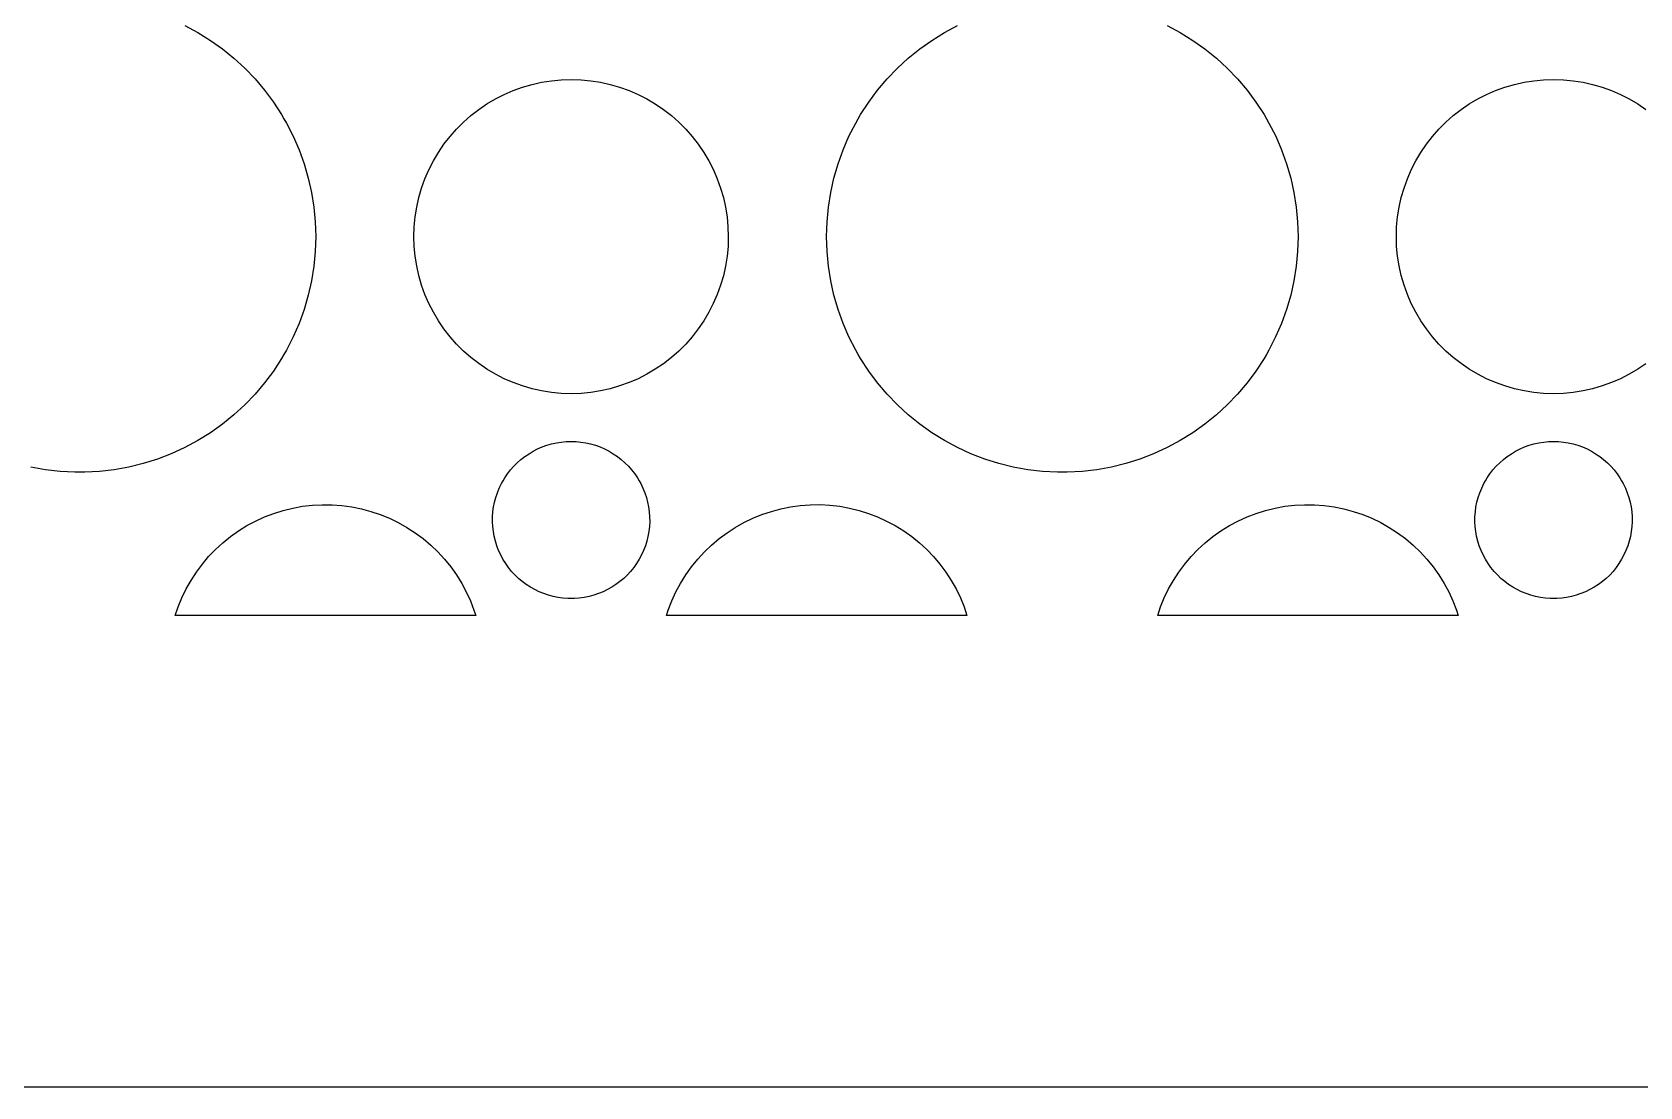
# Model space of a CAD drawing. Header units: metres. Extents: x -75 to 75, y 0 to 231.
# Drawn here: x -51.22 to -10.3, y 0 to 26.86 of the extents above; entities that cross this region are included whole.
import ezdxf

# ---------------------------------------------------------------- set-up
doc = ezdxf.new("R2010")
doc.units = ezdxf.units.M

msp = doc.modelspace()

# ---------------------------------------------------------------- linework, layer by layer
for p, q in [((-47.3316, 27.0237), (-47.0009, 26.8463)), ((-27.9991, 26.8463), (-27.6684, 27.0237)), ((-22.3316, 27.0237), (-22.0009, 26.8463)), ((-47.0009, 26.8463), (-46.6797, 26.6476)), ((-46.6797, 26.6476), (-46.3734, 26.4294)), ((-28.6266, 26.4294), (-28.3203, 26.6472)), ((-28.3203, 26.6472), (-27.9991, 26.8463)), ((-22.0009, 26.8463), (-21.6797, 26.6476)), ((-21.6797, 26.6476), (-21.3734, 26.4294)), ((-46.3734, 26.4294), (-46.0789, 26.1917)), ((-46.0789, 26.1917), (-45.8015, 25.9365)), ((-29.1985, 25.9365), (-28.9211, 26.1917)), ((-28.9211, 26.1917), (-28.6266, 26.4294)), ((-21.3734, 26.4294), (-21.0789, 26.1917)), ((-21.0789, 26.1917), (-20.8015, 25.9365)), ((-45.8015, 25.9365), (-45.541, 25.6645)), ((-29.459, 25.6645), (-29.1985, 25.9365)), ((-20.8015, 25.9365), (-20.541, 25.6645)), ((-45.541, 25.6645), (-45.2988, 25.3777)), ((-45.2988, 25.3777), (-45.0733, 25.0736)), ((-39.204, 25.2689), (-38.9736, 25.3689)), ((-38.9736, 25.3689), (-38.7356, 25.4543)), ((-38.7356, 25.4543), (-38.4949, 25.5249)), ((-38.4949, 25.5249), (-38.2504, 25.5791)), ((-38.2504, 25.5791), (-38.0009, 25.6187)), ((-38.0009, 25.6187), (-37.7522, 25.642)), ((-37.7522, 25.642), (-37.5, 25.65)), ((-37.5, 25.65), (-37.2478, 25.6424)), ((-37.2478, 25.6424), (-36.9991, 25.6187)), ((-36.9991, 25.6187), (-36.7496, 25.5791)), ((-36.7496, 25.5791), (-36.5051, 25.5249)), ((-36.5051, 25.5249), (-36.2644, 25.4543)), ((-36.2644, 25.4543), (-36.0264, 25.3689)), ((-36.0264, 25.3689), (-35.796, 25.2689)), ((-29.9267, 25.0736), (-29.7012, 25.3777)), ((-29.7012, 25.3777), (-29.459, 25.6645)), ((-20.541, 25.6645), (-20.2988, 25.3777)), ((-20.2988, 25.3777), (-20.0733, 25.0736)), ((-14.204, 25.2689), (-13.9736, 25.3689)), ((-13.9736, 25.3689), (-13.7356, 25.4543)), ((-13.7356, 25.4543), (-13.4949, 25.5249)), ((-13.4949, 25.5249), (-13.2504, 25.5791)), ((-13.2504, 25.5791), (-13.0009, 25.6187)), ((-13.0009, 25.6187), (-12.7522, 25.642)), ((-12.7522, 25.642), (-12.5, 25.65)), ((-12.5, 25.65), (-12.2478, 25.6424)), ((-12.2478, 25.6424), (-11.9991, 25.6187)), ((-11.9991, 25.6187), (-11.7496, 25.5791)), ((-11.7496, 25.5791), (-11.5051, 25.5249)), ((-11.5051, 25.5249), (-11.2644, 25.4543)), ((-11.2644, 25.4543), (-11.0264, 25.3689)), ((-11.0264, 25.3689), (-10.796, 25.2689)), ((-45.0733, 25.0736), (-44.8677, 24.7574)), ((-39.8521, 24.8859), (-39.6427, 25.0278)), ((-39.6427, 25.0278), (-39.4279, 25.1549)), ((-39.4279, 25.1549), (-39.204, 25.2689)), ((-35.796, 25.2689), (-35.5721, 25.1549)), ((-35.5721, 25.1549), (-35.3573, 25.0278)), ((-35.3573, 25.0278), (-35.1479, 24.8859)), ((-30.1323, 24.7574), (-29.9267, 25.0736)), ((-20.0733, 25.0736), (-19.8677, 24.7574)), ((-14.8521, 24.8859), (-14.6427, 25.0278)), ((-14.6427, 25.0278), (-14.4279, 25.1549)), ((-14.4279, 25.1549), (-14.204, 25.2689)), ((-10.796, 25.2689), (-10.5721, 25.1549)), ((-10.5721, 25.1549), (-10.3573, 25.0278)), ((-10.3573, 25.0278), (-10.1479, 24.8859)), ((-44.8677, 24.7574), (-44.8067, 24.649)), ((-44.8067, 24.649), (-44.7418, 24.5403)), ((-40.4167, 24.3877), (-40.239, 24.5655)), ((-40.239, 24.5655), (-40.0505, 24.7314)), ((-40.0505, 24.7314), (-39.8521, 24.8859)), ((-35.1479, 24.8859), (-34.9495, 24.7314)), ((-34.9495, 24.7314), (-34.761, 24.5655)), ((-34.761, 24.5655), (-34.5833, 24.3877)), ((-30.2582, 24.5403), (-30.1937, 24.6483)), ((-30.1937, 24.6483), (-30.1323, 24.7574)), ((-19.8677, 24.7574), (-19.8067, 24.649)), ((-19.8067, 24.649), (-19.7418, 24.5403)), ((-15.4167, 24.3877), (-15.239, 24.5655)), ((-15.239, 24.5655), (-15.0505, 24.7314)), ((-15.0505, 24.7314), (-14.8521, 24.8859)), ((-44.7418, 24.5403), (-44.5709, 24.2039)), ((-44.5709, 24.2039), (-44.4218, 23.8598)), ((-40.7368, 24.0009), (-40.5819, 24.2004)), ((-40.5819, 24.2004), (-40.4167, 24.3877)), ((-34.5833, 24.3877), (-34.4181, 24.2004)), ((-34.4181, 24.2004), (-34.2632, 24.0009)), ((-30.5782, 23.8598), (-30.4291, 24.2039)), ((-30.4291, 24.2039), (-30.2582, 24.5403)), ((-19.7418, 24.5403), (-19.5709, 24.2039)), ((-19.5709, 24.2039), (-19.4218, 23.8598)), ((-15.7368, 24.0009), (-15.5819, 24.2004)), ((-15.5819, 24.2004), (-15.4167, 24.3877)), ((-44.4218, 23.8598), (-44.294, 23.5035)), ((-41.0057, 23.5767), (-40.8779, 23.7926)), ((-40.8779, 23.7926), (-40.7368, 24.0009)), ((-34.2632, 24.0009), (-34.1221, 23.7926)), ((-34.1221, 23.7926), (-33.9943, 23.5767)), ((-30.706, 23.5035), (-30.5782, 23.8598)), ((-19.4218, 23.8598), (-19.294, 23.5035)), ((-16.0057, 23.5767), (-15.8779, 23.7926)), ((-15.8779, 23.7926), (-15.7368, 24.0009)), ((-44.294, 23.5035), (-44.1883, 23.1415)), ((-41.2189, 23.1236), (-41.1198, 23.3524)), ((-41.1198, 23.3524), (-41.0057, 23.5767)), ((-33.9943, 23.5767), (-33.8802, 23.3524)), ((-33.8802, 23.3524), (-33.7811, 23.1236)), ((-30.8117, 23.1415), (-30.706, 23.5035)), ((-19.294, 23.5035), (-19.1883, 23.1415)), ((-16.2189, 23.1236), (-16.1198, 23.3524)), ((-16.1198, 23.3524), (-16.0057, 23.5767)), ((-44.1883, 23.1415), (-44.1063, 22.7737)), ((-41.3044, 22.8855), (-41.2189, 23.1236)), ((-33.7811, 23.1236), (-33.6956, 22.8855)), ((-30.8937, 22.7737), (-30.8117, 23.1415)), ((-19.1883, 23.1415), (-19.1063, 22.7737)), ((-16.3044, 22.8855), (-16.2189, 23.1236)), ((-44.1063, 22.7737), (-44.0475, 22.4014)), ((-41.4295, 22.3988), (-41.375, 22.644)), ((-41.375, 22.644), (-41.3044, 22.8855)), ((-33.6956, 22.8855), (-33.625, 22.644)), ((-33.625, 22.644), (-33.5705, 22.3988)), ((-30.9525, 22.4014), (-30.8937, 22.7737)), ((-19.1063, 22.7737), (-19.0475, 22.4014)), ((-16.4295, 22.3988), (-16.375, 22.644)), ((-16.375, 22.644), (-16.3044, 22.8855)), ((-44.0475, 22.4014), (-44.0125, 22.0276)), ((-41.4925, 21.9021), (-41.4688, 22.1508)), ((-41.4688, 22.1508), (-41.4295, 22.3988)), ((-33.5705, 22.3988), (-33.5312, 22.1508)), ((-33.5312, 22.1508), (-33.5079, 21.9021)), ((-30.9879, 22.0276), (-30.9525, 22.4014)), ((-19.0475, 22.4014), (-19.0125, 22.0276)), ((-16.4925, 21.9021), (-16.4688, 22.1508)), ((-16.4688, 22.1508), (-16.4295, 22.3988)), ((-44.0125, 22.0276), (-44.0002, 21.6496)), ((-41.5001, 21.6511), (-41.4925, 21.9021)), ((-33.5079, 21.9021), (-33.4999, 21.6496)), ((-30.9998, 21.6511), (-30.9879, 22.0276)), ((-19.0125, 22.0276), (-19.0002, 21.6496)), ((-16.5001, 21.6511), (-16.4925, 21.9021)), ((-44.0002, 21.6496), (-44.0121, 21.273)), ((-41.4921, 21.3985), (-41.5001, 21.6511)), ((-41.4688, 21.1498), (-41.4921, 21.3985)), ((-33.5075, 21.3985), (-33.5312, 21.1498)), ((-33.4999, 21.6496), (-33.5075, 21.3985)), ((-30.9875, 21.273), (-30.9998, 21.6511)), ((-19.0002, 21.6496), (-19.0121, 21.273)), ((-16.4921, 21.3985), (-16.5001, 21.6511)), ((-16.4688, 21.1498), (-16.4921, 21.3985)), ((-44.0475, 20.8992), (-44.1067, 20.5254)), ((-44.0121, 21.273), (-44.0475, 20.8992)), ((-41.4295, 20.9019), (-41.4688, 21.1498)), ((-41.375, 20.6566), (-41.4295, 20.9019)), ((-33.5709, 20.9003), (-33.6254, 20.6551)), ((-33.5312, 21.1498), (-33.5709, 20.9003)), ((-30.9525, 20.8992), (-30.9875, 21.273)), ((-30.8937, 20.5269), (-30.9525, 20.8992)), ((-19.0475, 20.8992), (-19.1067, 20.5254)), ((-19.0121, 21.273), (-19.0475, 20.8992)), ((-16.4295, 20.9019), (-16.4688, 21.1498)), ((-16.375, 20.6566), (-16.4295, 20.9019)), ((-44.1067, 20.5254), (-44.1887, 20.1576)), ((-41.3044, 20.4151), (-41.375, 20.6566)), ((-33.6254, 20.6551), (-33.696, 20.4136)), ((-30.8117, 20.1591), (-30.8937, 20.5269)), ((-19.1067, 20.5254), (-19.1887, 20.1576)), ((-16.3044, 20.4151), (-16.375, 20.6566)), ((-44.1887, 20.1576), (-44.2944, 19.7956)), ((-41.2189, 20.1771), (-41.3044, 20.4151)), ((-41.1198, 19.9482), (-41.2189, 20.1771)), ((-33.7811, 20.1771), (-33.881, 19.9467)), ((-33.696, 20.4136), (-33.7811, 20.1771)), ((-30.706, 19.7971), (-30.8117, 20.1591)), ((-19.1887, 20.1576), (-19.2944, 19.7956)), ((-16.2189, 20.1771), (-16.3044, 20.4151)), ((-16.1198, 19.9482), (-16.2189, 20.1771)), ((-44.2944, 19.7956), (-44.4218, 19.4408)), ((-41.0057, 19.7239), (-41.1198, 19.9482)), ((-40.8779, 19.508), (-41.0057, 19.7239)), ((-33.9951, 19.7227), (-34.1221, 19.508)), ((-33.881, 19.9467), (-33.9951, 19.7227)), ((-30.5782, 19.4408), (-30.706, 19.7971)), ((-19.2944, 19.7956), (-19.4218, 19.4408)), ((-16.0057, 19.7239), (-16.1198, 19.9482)), ((-15.8779, 19.508), (-16.0057, 19.7239)), ((-44.4218, 19.4408), (-44.5717, 19.0952)), ((-40.7368, 19.2997), (-40.8779, 19.508)), ((-40.5819, 19.1002), (-40.7368, 19.2997)), ((-34.264, 19.2986), (-34.4185, 19.1002)), ((-34.1221, 19.508), (-34.264, 19.2986)), ((-30.4291, 19.0968), (-30.5782, 19.4408)), ((-19.4218, 19.4408), (-19.5717, 19.0952)), ((-15.7368, 19.2997), (-15.8779, 19.508)), ((-15.5819, 19.1002), (-15.7368, 19.2997)), ((-44.5717, 19.0952), (-44.7426, 18.7592)), ((-40.4167, 18.9129), (-40.5819, 19.1002)), ((-40.239, 18.7351), (-40.4167, 18.9129)), ((-34.5844, 18.9117), (-34.7622, 18.734)), ((-34.4185, 19.1002), (-34.5844, 18.9117)), ((-30.2582, 18.7603), (-30.4291, 19.0968)), ((-19.5717, 19.0952), (-19.7426, 18.7592)), ((-15.4167, 18.9129), (-15.5819, 19.1002)), ((-15.239, 18.7351), (-15.4167, 18.9129)), ((-44.8677, 18.5432), (-45.0741, 18.2259)), ((-44.8067, 18.6516), (-44.8677, 18.5432)), ((-44.7426, 18.7592), (-44.8067, 18.6516)), ((-40.0505, 18.5692), (-40.239, 18.7351)), ((-39.8521, 18.4147), (-40.0505, 18.5692)), ((-39.6427, 18.2728), (-39.8521, 18.4147)), ((-35.149, 18.4139), (-35.3573, 18.2728)), ((-34.9495, 18.5688), (-35.149, 18.4139)), ((-34.7622, 18.734), (-34.9495, 18.5688)), ((-30.1933, 18.6516), (-30.2582, 18.7603)), ((-30.1323, 18.5432), (-30.1933, 18.6516)), ((-29.9267, 18.227), (-30.1323, 18.5432)), ((-19.8677, 18.5432), (-20.0741, 18.2259)), ((-19.8067, 18.6516), (-19.8677, 18.5432)), ((-19.7426, 18.7592), (-19.8067, 18.6516)), ((-15.0505, 18.5692), (-15.239, 18.7351)), ((-14.8521, 18.4147), (-15.0505, 18.5692)), ((-14.6427, 18.2728), (-14.8521, 18.4147)), ((-10.149, 18.4139), (-10.3573, 18.2728)), ((-45.0741, 18.2259), (-45.2988, 17.923)), ((-39.4279, 18.1458), (-39.6427, 18.2728)), ((-39.204, 18.0317), (-39.4279, 18.1458)), ((-38.9736, 17.9317), (-39.204, 18.0317)), ((-35.796, 18.0317), (-36.0264, 17.9317)), ((-35.5721, 18.1458), (-35.796, 18.0317)), ((-35.3573, 18.2728), (-35.5721, 18.1458)), ((-29.7012, 17.923), (-29.9267, 18.227)), ((-20.0741, 18.2259), (-20.2988, 17.923)), ((-14.4279, 18.1458), (-14.6427, 18.2728)), ((-14.204, 18.0317), (-14.4279, 18.1458)), ((-13.9736, 17.9317), (-14.204, 18.0317)), ((-10.796, 18.0317), (-11.0264, 17.9317)), ((-10.5721, 18.1458), (-10.796, 18.0317)), ((-10.3573, 18.2728), (-10.5721, 18.1458)), ((-45.5421, 17.635), (-45.8027, 17.363)), ((-45.2988, 17.923), (-45.5421, 17.635)), ((-38.7356, 17.8463), (-38.9736, 17.9317)), ((-38.4941, 17.7757), (-38.7356, 17.8463)), ((-38.2504, 17.7216), (-38.4941, 17.7757)), ((-38.0009, 17.6819), (-38.2504, 17.7216)), ((-37.7522, 17.6582), (-38.0009, 17.6819)), ((-37.5, 17.6506), (-37.7522, 17.6582)), ((-37.2478, 17.6586), (-37.5, 17.6506)), ((-36.9991, 17.6819), (-37.2478, 17.6586)), ((-36.7496, 17.7216), (-36.9991, 17.6819)), ((-36.5059, 17.7757), (-36.7496, 17.7216)), ((-36.2644, 17.8463), (-36.5059, 17.7757)), ((-36.0264, 17.9317), (-36.2644, 17.8463)), ((-29.459, 17.6361), (-29.7012, 17.923)), ((-29.1985, 17.3641), (-29.459, 17.6361)), ((-20.5421, 17.635), (-20.8027, 17.363)), ((-20.2988, 17.923), (-20.5421, 17.635)), ((-13.7356, 17.8463), (-13.9736, 17.9317)), ((-13.4941, 17.7757), (-13.7356, 17.8463)), ((-13.2504, 17.7216), (-13.4941, 17.7757)), ((-13.0009, 17.6819), (-13.2504, 17.7216)), ((-12.7522, 17.6582), (-13.0009, 17.6819)), ((-12.5, 17.6506), (-12.7522, 17.6582)), ((-12.2478, 17.6586), (-12.5, 17.6506)), ((-11.9991, 17.6819), (-12.2478, 17.6586)), ((-11.7496, 17.7216), (-11.9991, 17.6819)), ((-11.5059, 17.7757), (-11.7496, 17.7216)), ((-11.2644, 17.8463), (-11.5059, 17.7757)), ((-11.0264, 17.9317), (-11.2644, 17.8463)), ((-45.8027, 17.363), (-46.0789, 17.1089)), ((-28.9211, 17.1089), (-29.1985, 17.3641)), ((-20.8027, 17.363), (-21.0789, 17.1089)), ((-46.3734, 16.8713), (-46.6797, 16.6534)), ((-46.0789, 17.1089), (-46.3734, 16.8713)), ((-28.6266, 16.8713), (-28.9211, 17.1089)), ((-28.3203, 16.6531), (-28.6266, 16.8713)), ((-21.3734, 16.8713), (-21.6797, 16.6534)), ((-21.0789, 17.1089), (-21.3734, 16.8713)), ((-47.0009, 16.4543), (-47.3331, 16.2762)), ((-46.6797, 16.6534), (-47.0009, 16.4543)), ((-38.1176, 16.3357), (-37.9974, 16.3712)), ((-37.9974, 16.3712), (-37.8757, 16.3979)), ((-37.8757, 16.3979), (-37.7502, 16.4177)), ((-37.7502, 16.4177), (-37.6251, 16.4295)), ((-37.6251, 16.4295), (-37.5, 16.4341)), ((-37.5, 16.4341), (-37.3749, 16.4295)), ((-37.3749, 16.4295), (-37.2498, 16.4177)), ((-37.2498, 16.4177), (-37.1243, 16.3979)), ((-37.1243, 16.3979), (-37.0026, 16.3712)), ((-37.0026, 16.3712), (-36.8824, 16.3357)), ((-27.9991, 16.4543), (-28.3203, 16.6531)), ((-27.6684, 16.2769), (-27.9991, 16.4543)), ((-22.0009, 16.4543), (-22.3331, 16.2762)), ((-21.6797, 16.6534), (-22.0009, 16.4543)), ((-13.1176, 16.3357), (-12.9974, 16.3712)), ((-12.9974, 16.3712), (-12.8757, 16.3979)), ((-12.8757, 16.3979), (-12.7502, 16.4177)), ((-12.7502, 16.4177), (-12.6251, 16.4295)), ((-12.6251, 16.4295), (-12.5, 16.4341)), ((-12.5, 16.4341), (-12.3749, 16.4295)), ((-12.3749, 16.4295), (-12.2498, 16.4177)), ((-12.2498, 16.4177), (-12.1243, 16.3979)), ((-12.1243, 16.3979), (-12.0026, 16.3712)), ((-12.0026, 16.3712), (-11.8824, 16.3357)), ((-48.0263, 15.9847), (-48.3875, 15.8718)), ((-47.6757, 16.1198), (-48.0263, 15.9847)), ((-47.3331, 16.2762), (-47.6757, 16.1198)), ((-38.8699, 15.8913), (-38.7756, 15.9744)), ((-38.7756, 15.9744), (-38.6765, 16.0511)), ((-38.6765, 16.0511), (-38.5712, 16.1228)), ((-38.5712, 16.1228), (-38.4644, 16.1858)), ((-38.4644, 16.1858), (-38.3526, 16.243)), ((-38.3526, 16.243), (-38.2374, 16.293)), ((-38.2374, 16.293), (-38.1176, 16.3357)), ((-36.8824, 16.3357), (-36.7626, 16.293)), ((-36.7626, 16.293), (-36.6474, 16.243)), ((-36.6474, 16.243), (-36.5356, 16.1858)), ((-36.5356, 16.1858), (-36.4288, 16.1228)), ((-36.4288, 16.1228), (-36.3235, 16.0511)), ((-36.3235, 16.0511), (-36.2244, 15.9744)), ((-36.2244, 15.9744), (-36.1301, 15.8913)), ((-27.3243, 16.1198), (-27.6684, 16.2769)), ((-26.9737, 15.9847), (-27.3243, 16.1198)), ((-26.6125, 15.8718), (-26.9737, 15.9847)), ((-23.0263, 15.9847), (-23.3875, 15.8718)), ((-22.6757, 16.1198), (-23.0263, 15.9847)), ((-22.3331, 16.2762), (-22.6757, 16.1198)), ((-13.8699, 15.8913), (-13.7756, 15.9744)), ((-13.7756, 15.9744), (-13.6765, 16.0511)), ((-13.6765, 16.0511), (-13.5712, 16.1228)), ((-13.5712, 16.1228), (-13.4644, 16.1858)), ((-13.4644, 16.1858), (-13.3526, 16.243)), ((-13.3526, 16.243), (-13.2374, 16.293)), ((-13.2374, 16.293), (-13.1176, 16.3357)), ((-11.8824, 16.3357), (-11.7626, 16.293)), ((-11.7626, 16.293), (-11.6474, 16.243)), ((-11.6474, 16.243), (-11.5356, 16.1858)), ((-11.5356, 16.1858), (-11.4288, 16.1228)), ((-11.4288, 16.1228), (-11.3235, 16.0511)), ((-11.3235, 16.0511), (-11.2244, 15.9744)), ((-11.2244, 15.9744), (-11.1301, 15.8913)), ((-50.8755, 15.715), (-51.2482, 15.7822)), ((-50.5016, 15.6719), (-50.8755, 15.715)), ((-50.1263, 15.6517), (-50.5016, 15.6719)), ((-50, 15.6532), (-50.1263, 15.6517)), ((-49.8737, 15.6521), (-50, 15.6532)), ((-49.4987, 15.6719), (-49.8737, 15.6521)), ((-49.1245, 15.7146), (-49.4987, 15.6719)), ((-48.7518, 15.7822), (-49.1245, 15.7146)), ((-48.3875, 15.8718), (-48.7518, 15.7822)), ((-39.1891, 15.5045), (-39.1186, 15.609)), ((-39.1186, 15.609), (-39.0408, 15.7093)), ((-39.0408, 15.7093), (-38.9587, 15.8024)), ((-38.9587, 15.8024), (-38.8699, 15.8913)), ((-36.1301, 15.8913), (-36.0413, 15.8024)), ((-36.0413, 15.8024), (-35.9592, 15.7093)), ((-35.9592, 15.7093), (-35.8814, 15.609)), ((-35.8814, 15.609), (-35.8109, 15.5045)), ((-26.2482, 15.7822), (-26.6125, 15.8718)), ((-25.8755, 15.715), (-26.2482, 15.7822)), ((-25.5016, 15.6719), (-25.8755, 15.715)), ((-25.1263, 15.6517), (-25.5016, 15.6719)), ((-25, 15.6532), (-25.1263, 15.6517)), ((-24.8737, 15.6521), (-25, 15.6532)), ((-24.4987, 15.6719), (-24.8737, 15.6521)), ((-24.1245, 15.7146), (-24.4987, 15.6719)), ((-23.7518, 15.7822), (-24.1245, 15.7146)), ((-23.3875, 15.8718), (-23.7518, 15.7822)), ((-14.1891, 15.5045), (-14.1186, 15.609)), ((-14.1186, 15.609), (-14.0408, 15.7093)), ((-14.0408, 15.7093), (-13.9587, 15.8024)), ((-13.9587, 15.8024), (-13.8699, 15.8913)), ((-11.1301, 15.8913), (-11.0413, 15.8024)), ((-11.0413, 15.8024), (-10.9592, 15.7093)), ((-10.9592, 15.7093), (-10.8814, 15.609)), ((-10.8814, 15.609), (-10.8109, 15.5045)), ((-39.3749, 15.1299), (-39.328, 15.2462)), ((-39.328, 15.2462), (-39.2723, 15.3606)), ((-39.2723, 15.3606), (-39.2323, 15.4327)), ((-39.2323, 15.4327), (-39.1891, 15.5045)), ((-35.8109, 15.5045), (-35.7681, 15.4331)), ((-35.7681, 15.4331), (-35.7277, 15.3606)), ((-35.7277, 15.3606), (-35.672, 15.2462)), ((-35.672, 15.2462), (-35.6251, 15.1299)), ((-14.3749, 15.1299), (-14.328, 15.2462)), ((-14.328, 15.2462), (-14.2723, 15.3606)), ((-14.2723, 15.3606), (-14.2323, 15.4327)), ((-14.2323, 15.4327), (-14.1891, 15.5045)), ((-10.8109, 15.5045), (-10.7681, 15.4331)), ((-10.7681, 15.4331), (-10.7277, 15.3606)), ((-10.7277, 15.3606), (-10.672, 15.2462)), ((-10.672, 15.2462), (-10.6251, 15.1299)), ((-44.8269, 14.6774), (-44.5812, 14.7381)), ((-44.5812, 14.7381), (-44.3359, 14.7823)), ((-44.3359, 14.7823), (-44.0845, 14.8109)), ((-44.0845, 14.8109), (-43.8351, 14.8243)), ((-43.8351, 14.8243), (-43.5822, 14.822)), ((-43.5822, 14.822), (-43.3331, 14.8033)), ((-43.3331, 14.8033), (-43.0828, 14.7694)), ((-43.0828, 14.7694), (-42.8364, 14.7194)), ((-39.4894, 14.642), (-39.473, 14.7663)), ((-39.473, 14.7663), (-39.4478, 14.8895)), ((-39.4478, 14.8895), (-39.4154, 15.0108)), ((-39.4154, 15.0108), (-39.3749, 15.1299)), ((-35.6251, 15.1299), (-35.5846, 15.0108)), ((-35.5846, 15.0108), (-35.5522, 14.8895)), ((-35.5522, 14.8895), (-35.527, 14.7663)), ((-35.527, 14.7663), (-35.5106, 14.642)), ((-32.1636, 14.7194), (-31.9172, 14.7694)), ((-31.9172, 14.7694), (-31.6669, 14.8033)), ((-31.6669, 14.8033), (-31.4178, 14.8216)), ((-31.4178, 14.8216), (-31.1649, 14.8247)), ((-31.1649, 14.8247), (-30.9151, 14.8109)), ((-30.9151, 14.8109), (-30.6641, 14.7823)), ((-30.6641, 14.7823), (-30.4188, 14.7377)), ((-30.4188, 14.7377), (-30.1731, 14.6774)), ((-19.8269, 14.6774), (-19.5812, 14.7381)), ((-19.5812, 14.7381), (-19.3359, 14.7823)), ((-19.3359, 14.7823), (-19.0845, 14.8109)), ((-19.0845, 14.8109), (-18.8351, 14.8243)), ((-18.8351, 14.8243), (-18.5822, 14.822)), ((-18.5822, 14.822), (-18.3331, 14.8033)), ((-18.3331, 14.8033), (-18.0828, 14.7694)), ((-18.0828, 14.7694), (-17.8364, 14.7194)), ((-14.4894, 14.642), (-14.473, 14.7663)), ((-14.473, 14.7663), (-14.4478, 14.8895)), ((-14.4478, 14.8895), (-14.4154, 15.0108)), ((-14.4154, 15.0108), (-14.3749, 15.1299)), ((-10.6251, 15.1299), (-10.5846, 15.0108)), ((-10.5846, 15.0108), (-10.5522, 14.8895)), ((-10.5522, 14.8895), (-10.527, 14.7663)), ((-10.527, 14.7663), (-10.5106, 14.642)), ((-45.7493, 14.2899), (-45.5299, 14.4077)), ((-45.5299, 14.4077), (-45.2999, 14.513)), ((-45.2999, 14.513), (-45.0672, 14.6027)), ((-45.0672, 14.6027), (-44.8269, 14.6774)), ((-42.8364, 14.7194), (-42.5953, 14.6545)), ((-42.5953, 14.6545), (-42.3569, 14.5744)), ((-42.3569, 14.5744), (-42.1227, 14.4791)), ((-42.1227, 14.4791), (-41.8968, 14.3696)), ((-41.8968, 14.3696), (-41.679, 14.2471)), ((-39.5, 14.3909), (-39.4993, 14.5184)), ((-39.4936, 14.2673), (-39.5, 14.3909)), ((-39.4993, 14.5184), (-39.4894, 14.642)), ((-35.5106, 14.642), (-35.5011, 14.5184)), ((-35.4996, 14.3909), (-35.5064, 14.267)), ((-35.5011, 14.5184), (-35.4996, 14.3909)), ((-33.321, 14.2471), (-33.1032, 14.3696)), ((-33.1032, 14.3696), (-32.8773, 14.4791)), ((-32.8773, 14.4791), (-32.6431, 14.5744)), ((-32.6431, 14.5744), (-32.4047, 14.6545)), ((-32.4047, 14.6545), (-32.1636, 14.7194)), ((-30.1731, 14.6774), (-29.9328, 14.6027)), ((-29.9328, 14.6027), (-29.7001, 14.513)), ((-29.7001, 14.513), (-29.4701, 14.4077)), ((-29.4701, 14.4077), (-29.2507, 14.2899)), ((-20.7493, 14.2899), (-20.5299, 14.4077)), ((-20.5299, 14.4077), (-20.2999, 14.513)), ((-20.2999, 14.513), (-20.0672, 14.6027)), ((-20.0672, 14.6027), (-19.8269, 14.6774)), ((-17.8364, 14.7194), (-17.5953, 14.6545)), ((-17.5953, 14.6545), (-17.3569, 14.5744)), ((-17.3569, 14.5744), (-17.1227, 14.4791)), ((-17.1227, 14.4791), (-16.8968, 14.3696)), ((-16.8968, 14.3696), (-16.679, 14.2471)), ((-14.5, 14.3909), (-14.4993, 14.5184)), ((-14.4936, 14.2673), (-14.5, 14.3909)), ((-14.4993, 14.5184), (-14.4894, 14.642)), ((-10.5106, 14.642), (-10.5011, 14.5184)), ((-10.4996, 14.3909), (-10.5064, 14.267)), ((-10.5011, 14.5184), (-10.4996, 14.3909)), ((-46.3646, 13.8535), (-46.1681, 14.0121)), ((-46.1681, 14.0121), (-45.9641, 14.1567)), ((-45.9641, 14.1567), (-45.7493, 14.2899)), ((-41.679, 14.2471), (-41.4673, 14.1094)), ((-41.4673, 14.1094), (-41.2651, 13.9595)), ((-41.2651, 13.9595), (-41.0732, 13.7974)), ((-39.4791, 14.1422), (-39.4936, 14.2673)), ((-39.4569, 14.0186), (-39.4791, 14.1422)), ((-39.4268, 13.8966), (-39.4569, 14.0186)), ((-35.5434, 14.0171), (-35.5736, 13.895)), ((-35.5209, 14.1422), (-35.5434, 14.0171)), ((-35.5064, 14.267), (-35.5209, 14.1422)), ((-33.9268, 13.7974), (-33.7349, 13.9595)), ((-33.7349, 13.9595), (-33.5327, 14.1094)), ((-33.5327, 14.1094), (-33.321, 14.2471)), ((-29.2507, 14.2899), (-29.0359, 14.1571)), ((-29.0359, 14.1571), (-28.8319, 14.0121)), ((-28.8319, 14.0121), (-28.6354, 13.8535)), ((-21.3646, 13.8535), (-21.1681, 14.0121)), ((-21.1681, 14.0121), (-20.9641, 14.1567)), ((-20.9641, 14.1567), (-20.7493, 14.2899)), ((-16.679, 14.2471), (-16.4673, 14.1094)), ((-16.4673, 14.1094), (-16.2651, 13.9595)), ((-16.2651, 13.9595), (-16.0732, 13.7974)), ((-14.4791, 14.1422), (-14.4936, 14.2673)), ((-14.4569, 14.0186), (-14.4791, 14.1422)), ((-14.4268, 13.8966), (-14.4569, 14.0186)), ((-10.5434, 14.0171), (-10.5736, 13.895)), ((-10.5209, 14.1422), (-10.5434, 14.0171)), ((-10.5064, 14.267), (-10.5209, 14.1422)), ((-46.8842, 13.3106), (-46.7236, 13.5014)), ((-46.7236, 13.5014), (-46.5496, 13.6829)), ((-46.5496, 13.6829), (-46.3646, 13.8535)), ((-41.0732, 13.7974), (-40.8916, 13.6234)), ((-40.8916, 13.6234), (-40.7227, 13.4396)), ((-39.389, 13.7753), (-39.4268, 13.8966)), ((-39.344, 13.6597), (-39.389, 13.7753)), ((-39.2921, 13.5452), (-39.344, 13.6597)), ((-39.2334, 13.4354), (-39.2921, 13.5452)), ((-35.7086, 13.5437), (-35.7666, 13.4354)), ((-35.6564, 13.6585), (-35.7086, 13.5437)), ((-35.611, 13.7753), (-35.6564, 13.6585)), ((-35.5736, 13.895), (-35.611, 13.7753)), ((-34.2773, 13.4396), (-34.1084, 13.6234)), ((-34.1084, 13.6234), (-33.9268, 13.7974)), ((-28.6354, 13.8535), (-28.4504, 13.6829)), ((-28.4504, 13.6829), (-28.2764, 13.5014)), ((-28.2764, 13.5014), (-28.1158, 13.3106)), ((-21.8842, 13.3106), (-21.7236, 13.5014)), ((-21.7236, 13.5014), (-21.5496, 13.6829)), ((-21.5496, 13.6829), (-21.3646, 13.8535)), ((-16.0732, 13.7974), (-15.8916, 13.6234)), ((-15.8916, 13.6234), (-15.7227, 13.4396)), ((-14.389, 13.7753), (-14.4268, 13.8966)), ((-14.344, 13.6597), (-14.389, 13.7753)), ((-14.2921, 13.5452), (-14.344, 13.6597)), ((-14.2334, 13.4354), (-14.2921, 13.5452)), ((-10.7086, 13.5437), (-10.7666, 13.4354)), ((-10.6564, 13.6585), (-10.7086, 13.5437)), ((-10.611, 13.7753), (-10.6564, 13.6585)), ((-10.5736, 13.895), (-10.611, 13.7753)), ((-47.1718, 12.8967), (-47.0348, 13.1073)), ((-47.0348, 13.1073), (-46.8842, 13.3106)), ((-40.7227, 13.4396), (-40.564, 13.2435)), ((-40.564, 13.2435), (-40.419, 13.0398)), ((-39.1651, 13.3263), (-39.2334, 13.4354)), ((-39.093, 13.2244), (-39.1651, 13.3263)), ((-39.0137, 13.1256), (-39.093, 13.2244)), ((-38.9297, 13.0344), (-39.0137, 13.1256)), ((-35.9863, 13.1256), (-36.0714, 13.0333)), ((-35.9077, 13.2233), (-35.9863, 13.1256)), ((-35.8345, 13.3263), (-35.9077, 13.2233)), ((-35.7666, 13.4354), (-35.8345, 13.3263)), ((-34.581, 13.0398), (-34.436, 13.2435)), ((-34.436, 13.2435), (-34.2773, 13.4396)), ((-28.1158, 13.3106), (-27.9652, 13.1073)), ((-27.9652, 13.1073), (-27.8282, 12.8967)), ((-22.1718, 12.8967), (-22.0348, 13.1073)), ((-22.0348, 13.1073), (-21.8842, 13.3106)), ((-15.7227, 13.4396), (-15.564, 13.2435)), ((-15.564, 13.2435), (-15.419, 13.0398)), ((-14.1651, 13.3263), (-14.2334, 13.4354)), ((-14.093, 13.2244), (-14.1651, 13.3263)), ((-14.0137, 13.1256), (-14.093, 13.2244)), ((-13.9297, 13.0344), (-14.0137, 13.1256)), ((-10.9863, 13.1256), (-11.0714, 13.0333)), ((-10.9077, 13.2233), (-10.9863, 13.1256)), ((-10.8345, 13.3263), (-10.9077, 13.2233)), ((-10.7666, 13.4354), (-10.8345, 13.3263)), ((-47.2946, 12.6789), (-47.1718, 12.8967)), ((-40.419, 13.0398), (-40.284, 12.8212)), ((-40.284, 12.8212), (-40.1665, 12.6026)), ((-38.839, 12.9475), (-38.9297, 13.0344)), ((-38.7428, 12.8666), (-38.839, 12.9475)), ((-38.6417, 12.7914), (-38.7428, 12.8666)), ((-38.5353, 12.7224), (-38.6417, 12.7914)), ((-38.4274, 12.661), (-38.5353, 12.7224)), ((-36.4647, 12.7224), (-36.5742, 12.6602)), ((-36.3594, 12.7907), (-36.4647, 12.7224)), ((-36.2572, 12.8666), (-36.3594, 12.7907)), ((-36.161, 12.9475), (-36.2572, 12.8666)), ((-36.0714, 13.0333), (-36.161, 12.9475)), ((-34.8335, 12.6026), (-34.716, 12.8212)), ((-34.716, 12.8212), (-34.581, 13.0398)), ((-27.8282, 12.8967), (-27.7054, 12.6789)), ((-22.2946, 12.6789), (-22.1718, 12.8967)), ((-15.419, 13.0398), (-15.284, 12.8212)), ((-15.284, 12.8212), (-15.1665, 12.6026)), ((-13.839, 12.9475), (-13.9297, 13.0344)), ((-13.7428, 12.8666), (-13.839, 12.9475)), ((-13.6417, 12.7914), (-13.7428, 12.8666)), ((-13.5353, 12.7224), (-13.6417, 12.7914)), ((-13.4274, 12.661), (-13.5353, 12.7224)), ((-11.4647, 12.7224), (-11.5742, 12.6602)), ((-11.3594, 12.7907), (-11.4647, 12.7224)), ((-11.2572, 12.8666), (-11.3594, 12.7907)), ((-11.161, 12.9475), (-11.2572, 12.8666)), ((-11.0714, 13.0333), (-11.161, 12.9475)), ((-47.4991, 12.2192), (-47.4049, 12.4516)), ((-47.4049, 12.4516), (-47.2946, 12.6789)), ((-40.1665, 12.6026), (-40.0623, 12.3741)), ((-40.0623, 12.3741), (-39.9727, 12.1414)), ((-38.3141, 12.6068), (-38.4274, 12.661)), ((-38.1966, 12.5587), (-38.3141, 12.6068)), ((-38.0772, 12.5183), (-38.1966, 12.5587)), ((-37.9574, 12.4863), (-38.0772, 12.5183)), ((-37.8342, 12.4615), (-37.9574, 12.4863)), ((-37.7083, 12.4443), (-37.8342, 12.4615)), ((-37.5839, 12.4348), (-37.7083, 12.4443)), ((-37.4996, 12.4344), (-37.5839, 12.4348)), ((-37.4157, 12.4352), (-37.4996, 12.4344)), ((-37.2917, 12.4443), (-37.4157, 12.4352)), ((-37.1658, 12.4615), (-37.2917, 12.4443)), ((-37.0426, 12.4863), (-37.1658, 12.4615)), ((-36.9228, 12.5183), (-37.0426, 12.4863)), ((-36.8034, 12.5587), (-36.9228, 12.5183)), ((-36.6859, 12.6068), (-36.8034, 12.5587)), ((-36.5742, 12.6602), (-36.6859, 12.6068)), ((-35.0273, 12.1414), (-34.9377, 12.3741)), ((-34.9377, 12.3741), (-34.8335, 12.6026)), ((-27.7054, 12.6789), (-27.5951, 12.4516)), ((-27.5951, 12.4516), (-27.5009, 12.2192)), ((-22.4991, 12.2192), (-22.4049, 12.4516)), ((-22.4049, 12.4516), (-22.2946, 12.6789)), ((-15.1665, 12.6026), (-15.0623, 12.3741)), ((-15.0623, 12.3741), (-14.9727, 12.1414)), ((-13.3141, 12.6068), (-13.4274, 12.661)), ((-13.1966, 12.5587), (-13.3141, 12.6068)), ((-13.0772, 12.5183), (-13.1966, 12.5587)), ((-12.9574, 12.4863), (-13.0772, 12.5183)), ((-12.8342, 12.4615), (-12.9574, 12.4863)), ((-12.7083, 12.4443), (-12.8342, 12.4615)), ((-12.5839, 12.4348), (-12.7083, 12.4443)), ((-12.4996, 12.4344), (-12.5839, 12.4348)), ((-12.4157, 12.4352), (-12.4996, 12.4344)), ((-12.2917, 12.4443), (-12.4157, 12.4352)), ((-12.1658, 12.4615), (-12.2917, 12.4443)), ((-12.0426, 12.4863), (-12.1658, 12.4615)), ((-11.9228, 12.5183), (-12.0426, 12.4863)), ((-11.8034, 12.5587), (-11.9228, 12.5183)), ((-11.6859, 12.6068), (-11.8034, 12.5587)), ((-11.5742, 12.6602), (-11.6859, 12.6068)), ((-47.5731, 12), (-47.4991, 12.2192)), ((-39.9285, 12), (-47.5731, 12)), ((-39.9727, 12.1414), (-39.9285, 12)), ((-35.0715, 12), (-35.0273, 12.1414)), ((-27.4269, 12), (-35.0715, 12)), ((-27.5009, 12.2192), (-27.4269, 12)), ((-22.5731, 12), (-22.4991, 12.2192)), ((-14.9285, 12), (-22.5731, 12)), ((-14.9727, 12.1414), (-14.9285, 12)), ((-75, 0), (75, 0))]:
    msp.add_line(p, q)

doc.saveas('drawing.dxf')
